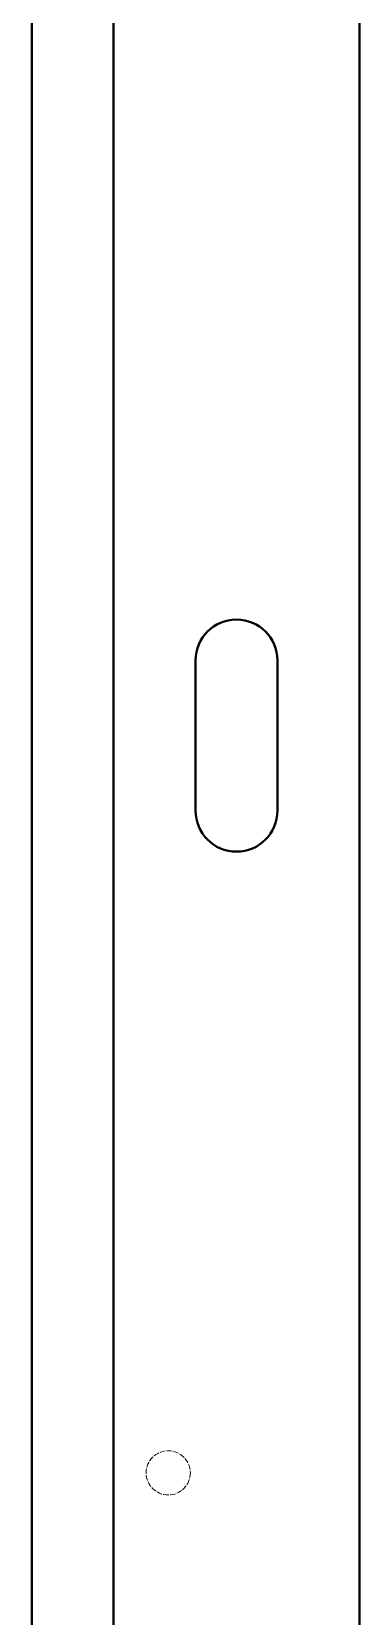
# Model space of a CAD drawing. Header units: inches. Extents: x 6934 to 18973, y 4254 to 7629.
# Drawn here: x 15467.5 to 15491.5, y 5271.8 to 5387.9 of the extents above; entities that cross this region are included whole.
import ezdxf

# ---------------------------------------------------------------- set-up
doc = ezdxf.new("R2010")
doc.units = ezdxf.units.IN
doc.header["$MEASUREMENT"] = 0
doc.linetypes.add('POWER SUPPLY CASE INLINER1$0$DASHED', pattern=[0.2067, 0.1654, -0.0413])
doc.layers.add('POWER SUPPLY CASE INLINER1$0$가려진 것(ISO)', color=2, linetype='POWER SUPPLY CASE INLINER1$0$DASHED', lineweight=18, true_color=0xffff00)
doc.layers.add('POWER SUPPLY CASE INLINER1$0$가시적인 것(ISO)', color=3, linetype='Continuous', lineweight=40, true_color=0x00ff00)

# ---------------------------------------------------------------- blocks, each defined once
blk = doc.blocks.new('POWER SUPPLY CASE INLINER1')
at = {"layer": 'POWER SUPPLY CASE INLINER1$0$가려진 것(ISO)', "ltscale": 2.424827}
blk.add_circle((3669.09, 1028.33), 1.62, dxfattribs=at)
at = {"layer": 'POWER SUPPLY CASE INLINER1$0$가시적인 것(ISO)'}
for p, q in [((3659.09, 1005.83), (3659.09, 1345.18)), ((3665.09, 1005.83), (3665.09, 1345.18)), ((3683.09, 1005.83), (3683.09, 1345.18)), ((3671.09, 1076.83), (3671.09, 1087.83)), ((3677.09, 1087.83), (3677.09, 1076.83))]:
    blk.add_line(p, q, dxfattribs=at)
for centre, start, end in [((3674.09, 1087.83), 0, 180), ((3674.09, 1076.83), 180, 0)]:
    blk.add_arc(centre, 3, start, end, dxfattribs=at)

msp = doc.modelspace()

# ---------------------------------------------------------------- block references
msp.add_blockref('POWER SUPPLY CASE INLINER1', (11808.399, 4254.001))

doc.saveas('drawing.dxf')
